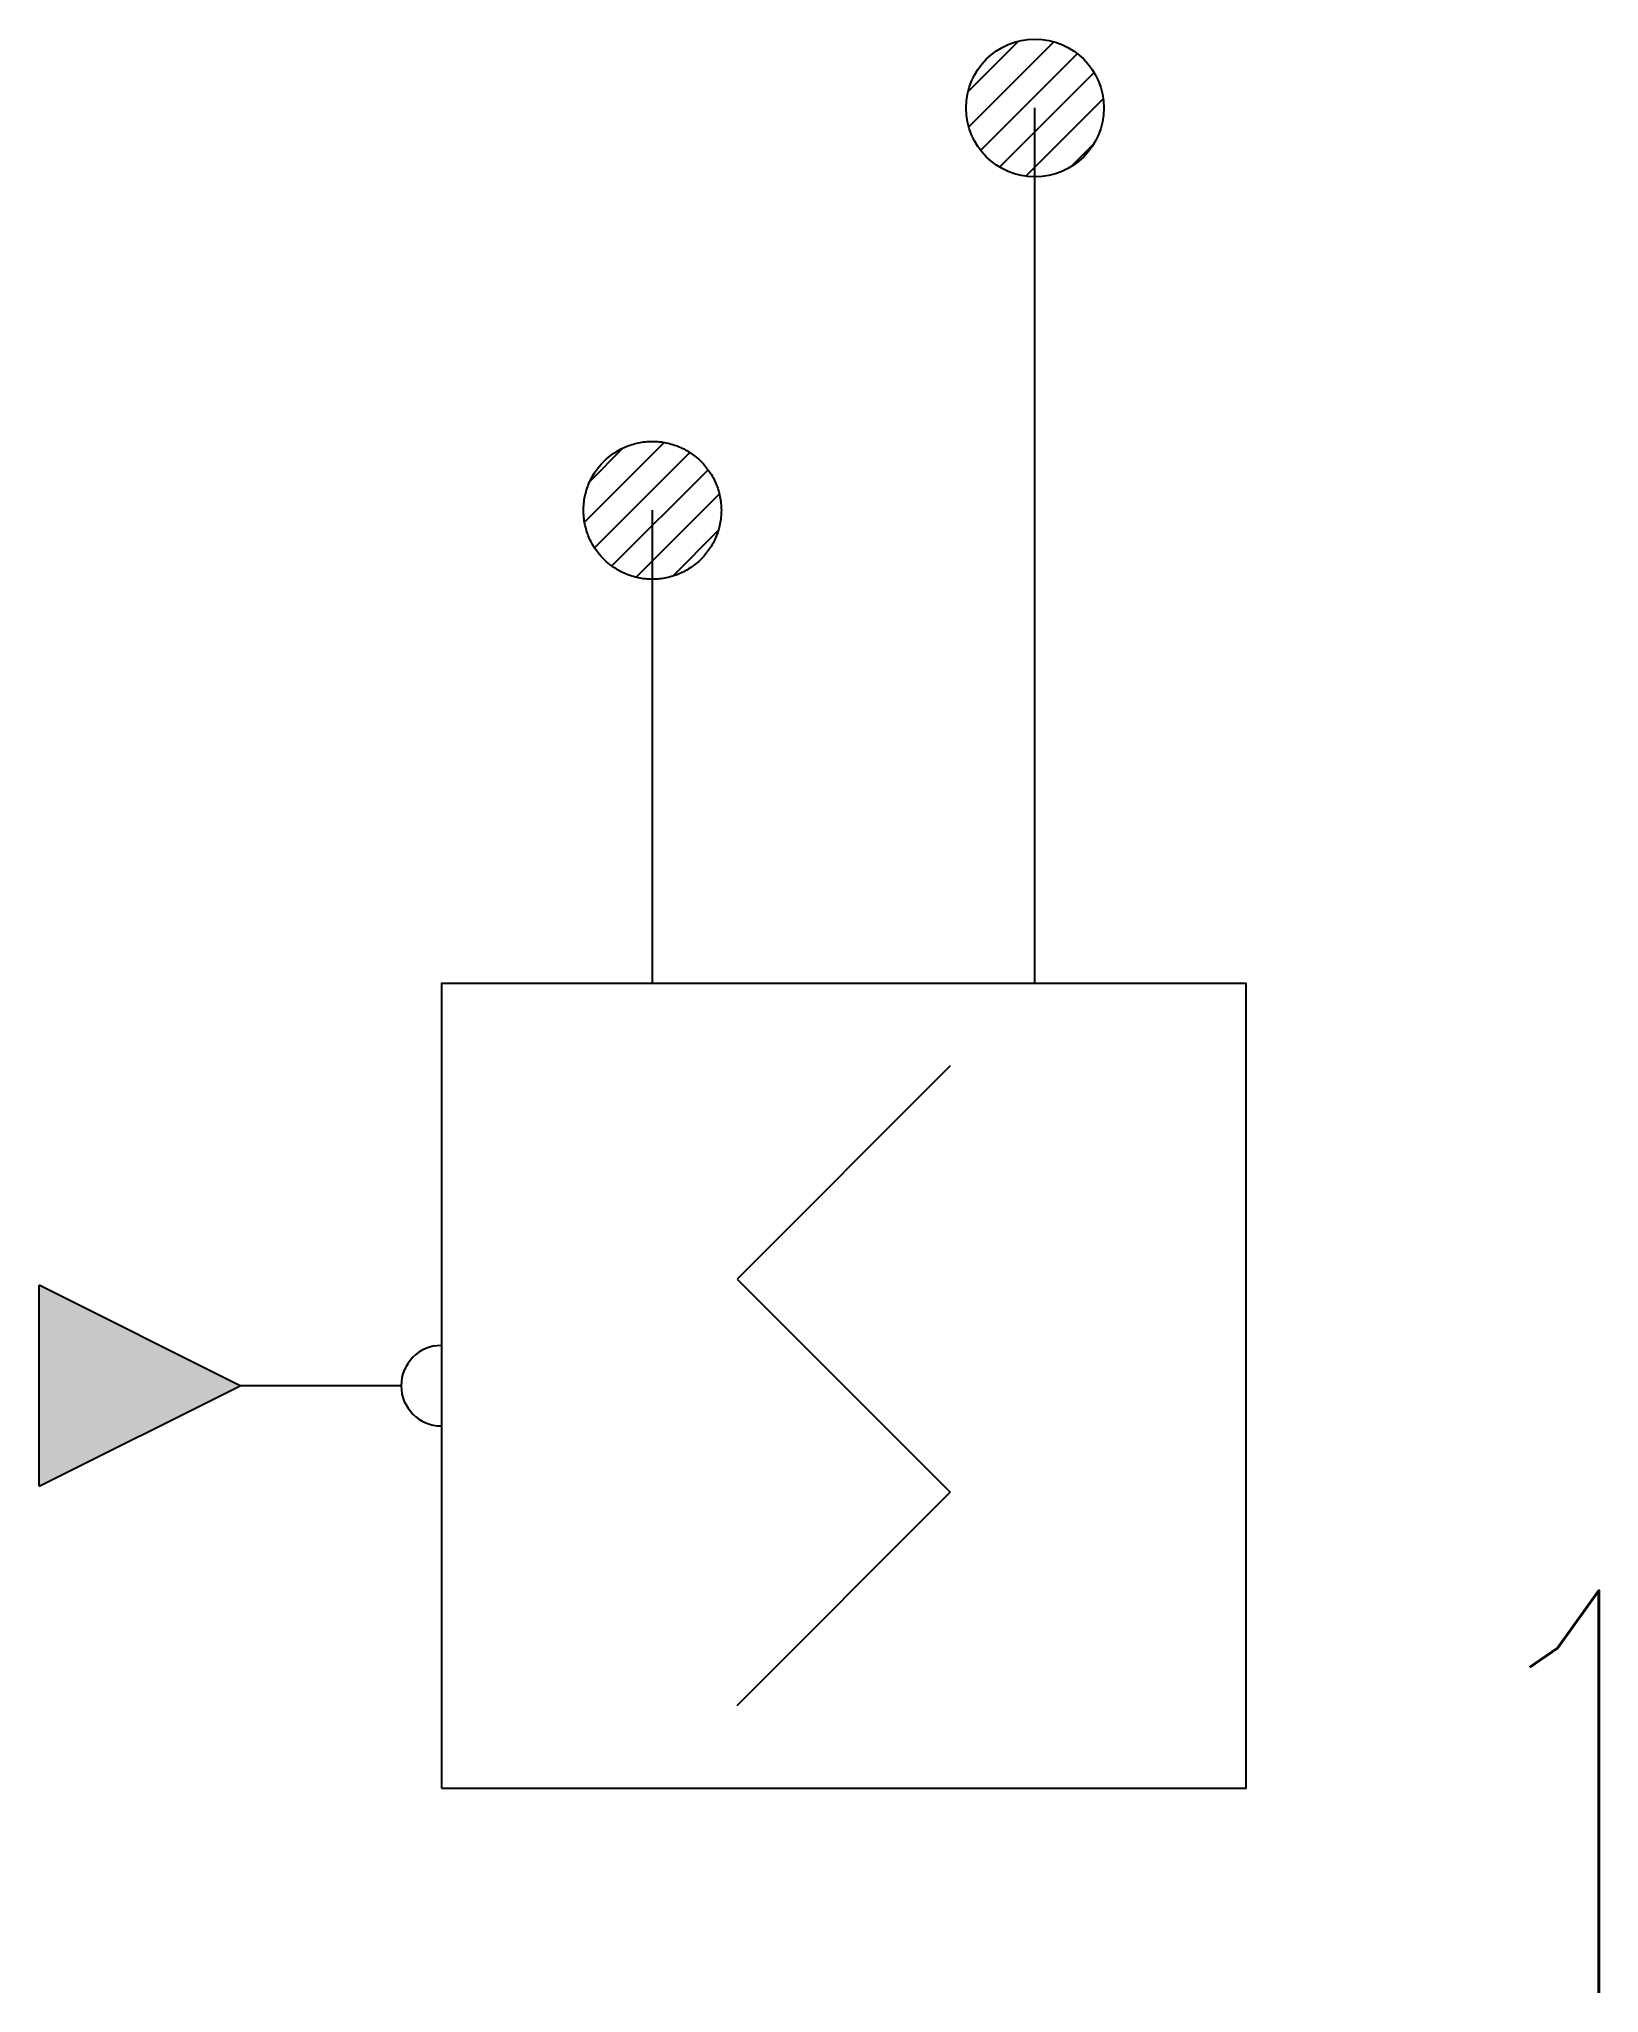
# Model space of a CAD drawing. Header units: millimetres. Extents: x -100 to 675, y 1043 to 2015.
import ezdxf

# ---------------------------------------------------------------- set-up
doc = ezdxf.new("R2010")
doc.units = ezdxf.units.MM
doc.header["$LTSCALE"] = 1000
doc.header["$PDMODE"] = 1
doc.header["$PDSIZE"] = 1
doc.linetypes.add('DASH', pattern=[0.35, 0.25, -0.1])
doc.layers.add('E-ANNO-TEXT', color=6, linetype='Continuous')
doc.layers.add('E-EQUIP', color=4, linetype='Continuous')
doc.styles.add('E-TEXT', font='romans.shx', dxfattribs={"width": 0.8, "bigfont": 'hztxt.shx'})

# ---------------------------------------------------------------- blocks, each defined once
blk = doc.blocks.new('FA-20-智能线型红外光束感烟探测器（接收端）')
blk.add_hatch(color=256).paths.add_polyline_path([(-4, 1.5), (-3, 2), (-4, 2.5)])
at = {"color": 6}
for p, q in [((0.5299, 3.5896), (-0.5299, 2.5299)), ((-0.5299, 2.5299), (0.5299, 1.4701)), ((-0.5299, 0.4104), (0.5299, 1.4701))]:
    blk.add_line(p, q, dxfattribs=at)
for p, q in [((-4, 1.5), (-4, 2.5)), ((-3, 2), (-4, 2.5)), ((-4, 1.5), (-3, 2)), ((-2.2, 2), (-3, 2))]:
    blk.add_line(p, q)
blk.add_lwpolyline([(-2, 0), (2, 0), (2, 4), (-2, 4)], close=True)
blk.add_arc((-2, 2), 0.2, 90, 270)
for p in [(0, 4), (0, 4), (-4, 2), (-2, 2), (2, 2), (2, 2), (0, 0), (0, 0)]:
    blk.add_point(p)

msp = doc.modelspace()

# ---------------------------------------------------------------- hatches: boundary and pattern name
at = {"layer": 'E-ANNO-TEXT'}
h = msp.add_hatch(dxfattribs=at)
h.set_pattern_fill('ANSI31', color=11, scale=100, style=0)
h.set_pattern_definition([(45, (-381247.908, -218630.726), (-8.83883476, 8.83883476), [])])
h.paths.add_polyline_path([(360.83, 1980.45, -1), (429.34, 1980.45, -1)])
at = {"layer": 'E-ANNO-TEXT', "linetype": 'DASH', "ltscale": 500}
h = msp.add_hatch(dxfattribs=at)
h.set_pattern_fill('ANSI31', color=2, scale=100, style=0)
h.set_pattern_definition([(45, (-381247.908, -218830.727), (-8.83883476, 8.83883476), [])])
h.paths.add_polyline_path([(239.17, 1780.45, 1), (170.66, 1780.45, 1)])

# ---------------------------------------------------------------- linework, layer by layer
at = {"layer": 'E-ANNO-TEXT', "color": 11}
msp.add_line((395.09, 1545.32), (395.09, 1980.45), dxfattribs=at)
at = {"layer": 'E-ANNO-TEXT', "color": 2, "linetype": 'DASH'}
msp.add_line((204.91, 1545.32), (204.91, 1780.45), dxfattribs=at)
at = {"layer": 'E-ANNO-TEXT', "color": 11}
msp.add_circle((395.09, 1980.45), 34.26, dxfattribs=at)
at = {"layer": 'E-ANNO-TEXT', "color": 2, "linetype": 'DASH', "ltscale": 500}
msp.add_circle((204.91, 1780.45), 34.26, dxfattribs=at)

# ---------------------------------------------------------------- block references
at = {"layer": 'E-EQUIP', "xscale": 100, "yscale": 100, "zscale": 100}
msp.add_blockref('FA-20-智能线型红外光束感烟探测器（接收端）', (300, 1145.32), dxfattribs=at)

# ---------------------------------------------------------------- texts
at = {"layer": 'E-ANNO-TEXT', "color": 6, "style": 'E-TEXT', "width": 0.8}
msp.add_text('1', height=200, rotation=0, dxfattribs=at).set_placement((600, 1043.48))

doc.saveas('drawing.dxf')
